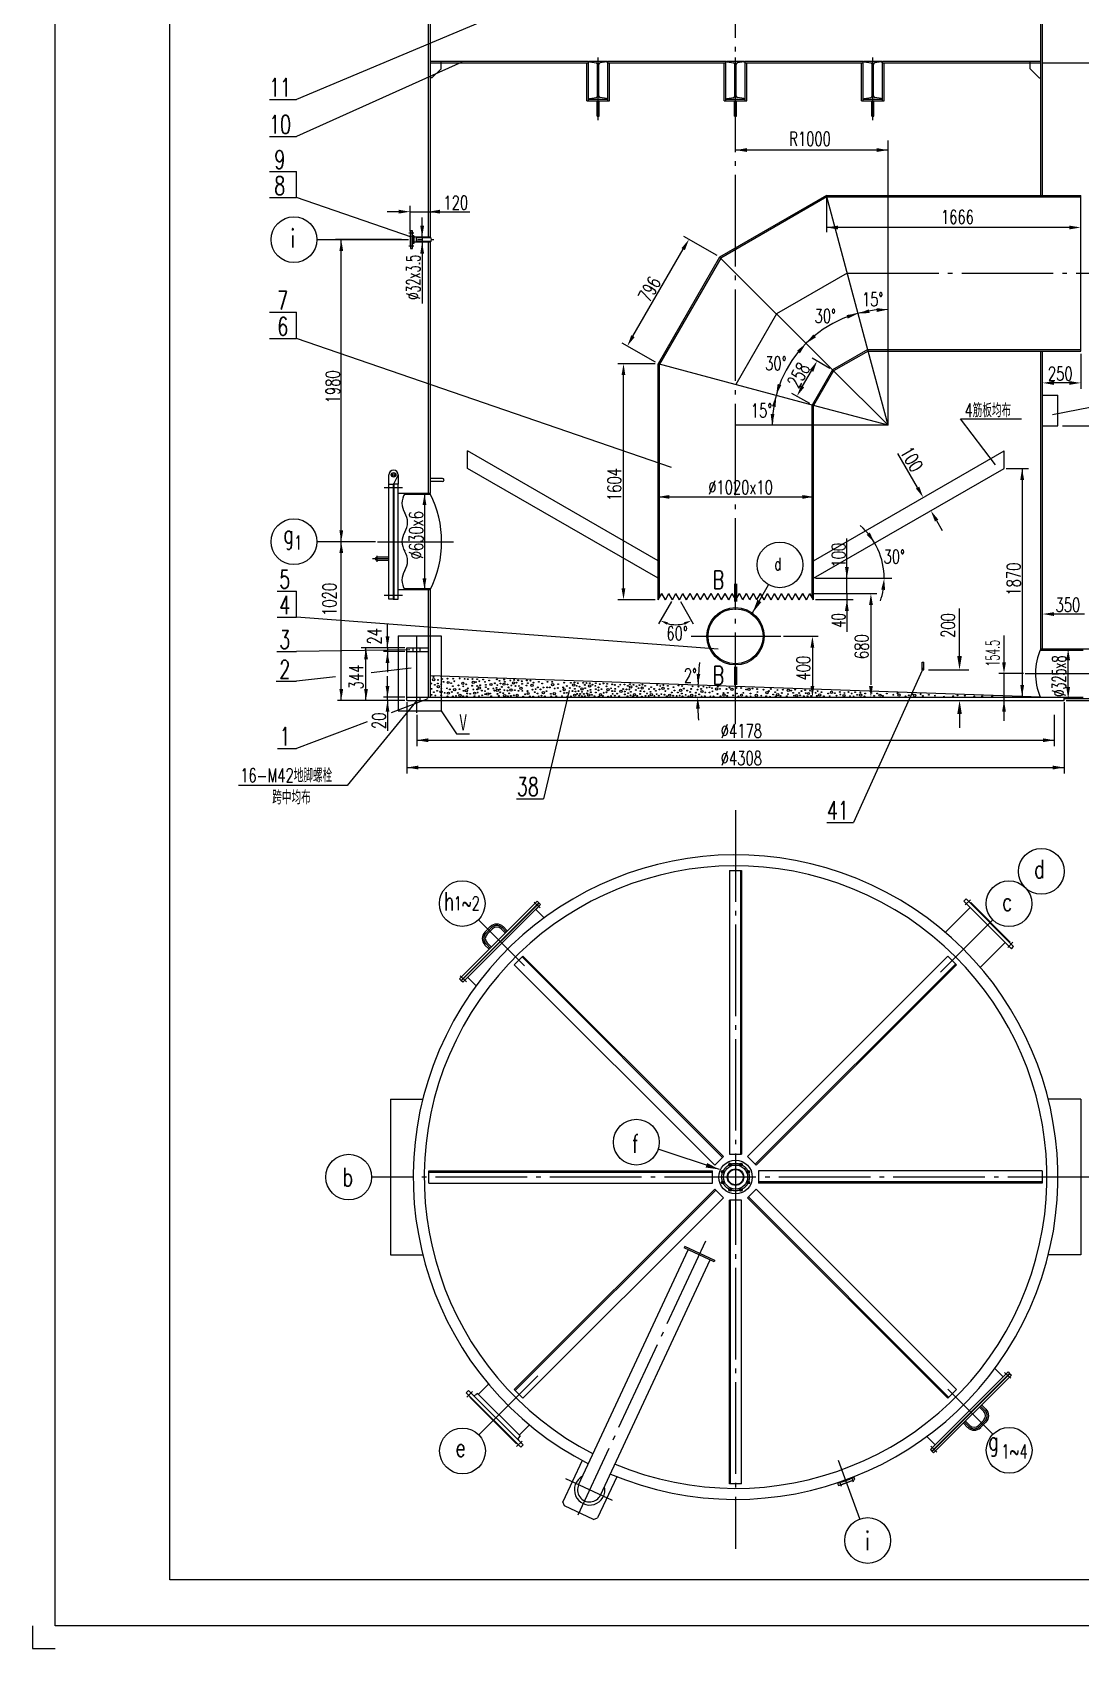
# Model space of a CAD drawing. Extents: x 28107 to 46227, y -22331 to 3169.
# Drawn here: x 28107 to 34977, y -22331 to -11736 of the extents above; entities that cross this region are included whole.
import ezdxf

# ---------------------------------------------------------------- set-up
doc = ezdxf.new("R2010")
doc.units = 0
doc.header["$LTSCALE"] = 30
doc.header["$MEASUREMENT"] = 0
for name, pattern in [('DASHDOT-M', [25, 20, -2, 1, -2]), ('DIVIDE-M', [27, 20, -2, 0.5, -2, 0.5, -2]), ('HIDDEN-M', [4.5, 3, -1.5])]:
    doc.linetypes.add(name, pattern=pattern)
doc.layers.get('0').update_dxf_attribs({"linetype": 'CONTINUOUS'})
doc.styles.add('HZ', font='ROMANS.shx', dxfattribs={"width": 0.7, "height": 90, "bigfont": 'HZ.shx'})
doc.styles.add('ROMANS', font='ROMANS.shx', dxfattribs={"width": 0.7, "height": 7})
doc.styles.get("Standard").update_dxf_attribs({"font": 'romans', "width": 0.7, "height": 3})

msp = doc.modelspace()

# ---------------------------------------------------------------- linework, layer by layer
at = {"color": 7, "linetype": 'Continuous'}
for p, q in [((28257, -22181), (28257, 3019)), ((31081, -11655), (29837, -12176)), ((30922, -11932), (29837, -12419)), ((34727, -11935), (35264, -11935)), ((29661, -12176), (29837, -12176)), ((29661, -12419), (29837, -12419)), ((33715, -14312), (33715, -12446)), ((33715, -12508), (32715, -12508)), ((29661, -12649), (29837, -12649)), ((29837, -12819), (29837, -12649)), ((29661, -12819), (29837, -12819)), ((30592, -13079), (29837, -12819)), ((33311, -12817), (33311, -13046)), ((30508, -12912), (30433, -12912)), ((30583, -13042), (30583, -12874)), ((30583, -12912), (30973, -12912)), ((30661, -13079), (30661, -12949)), ((34902, -13015), (33311, -13015)), ((30526, -13095), (30093, -13095)), ((30131, -15075), (30131, -13095)), ((30661, -13079), (30661, -13514)), ((32595, -13199), (32377, -13074)), ((32043, -13727), (32372, -13157)), ((29661, -13571), (29837, -13571)), ((29837, -13742), (29837, -13571)), ((29661, -13742), (29837, -13742)), ((32296, -14588), (29837, -13742)), ((32191, -13899), (31973, -13774)), ((33334, -13939), (33218, -13872)), ((33715, -14312), (33584, -13825)), ((34977, -13843), (34977, -14072)), ((32188, -13908), (31943, -13908)), ((31981, -15380), (31981, -13983)), ((33154, -14056), (33213, -13955)), ((33715, -14312), (33357, -13955)), ((34793, -14242), (35994, -14005)), ((34902, -14034), (34802, -14034)), ((33201, -14170), (33085, -14103)), ((33715, -14312), (33227, -14182)), ((34419, -14572), (34190, -14269)), ((34190, -14269), (34589, -14269)), ((33715, -14312), (32715, -14312)), ((34857, -14315), (35264, -14315)), ((33908, -14720), (33779, -14497)), ((34488, -14595), (34634, -14595)), ((34593, -14595), (34593, -16095)), ((30677, -14760), (30677, -15390)), ((32207, -14781), (33227, -14781)), ((34033, -14937), (34070, -15001)), ((30356, -15075), (29971, -15075)), ((30131, -16115), (30131, -15075)), ((33445, -15415), (33445, -15055)), ((32827, -15541), (32932, -15358)), ((33240, -15315), (33740, -15315)), ((29712, -15400), (29837, -15400)), ((29837, -15569), (29837, -15400)), ((32188, -15455), (31943, -15455)), ((32295, -15466), (32210, -15613)), ((32354, -15466), (32438, -15613)), ((33220, -15415), (33640, -15415)), ((33240, -15454), (33486, -15454)), ((33445, -15415), (33445, -15666)), ((29711, -15569), (29837, -15569)), ((32602, -15779), (29837, -15569)), ((33602, -15490), (33602, -16014)), ((34183, -15825), (34183, -15513)), ((35002, -15549), (34802, -15549)), ((30434, -15771), (30434, -15615)), ((30580, -15784), (29837, -15795)), ((30548, -15771), (30261, -15771)), ((30293, -16115), (30293, -15771)), ((30434, -15771), (30434, -15930)), ((33030, -15695), (33256, -15695)), ((33219, -15770), (33219, -16020)), ((34474, -15689), (34474, -15865)), ((29708, -15795), (29837, -15795)), ((30548, -15795), (30409, -15795)), ((34895, -16028), (34895, -15853)), ((29705, -15990), (29837, -15990)), ((30093, -15961), (29837, -15990)), ((30590, -15904), (30327, -15934)), ((30434, -16115), (30434, -15957)), ((33946, -15900), (33489, -16915)), ((33979, -15915), (34243, -15915)), ((34602, -15940), (34440, -15940)), ((34474, -15940), (34474, -16250)), ((30548, -16095), (30409, -16095)), ((31624, -16051), (31456, -16761)), ((33030, -16095), (33256, -16095)), ((30548, -16115), (30106, -16115)), ((30626, -16115), (30170, -16674)), ((30434, -16115), (30434, -16315)), ((30699, -16106), (30459, -16196)), ((30561, -16127), (30561, -16595)), ((30626, -16210), (30626, -16416)), ((30785, -16184), (30887, -16334)), ((34155, -16115), (34243, -16115)), ((34183, -16205), (34183, -16295)), ((34804, -16210), (34804, -16416)), ((34869, -16127), (34869, -16595)), ((34881, -16115), (35742, -16115)), ((30301, -16255), (29837, -16430)), ((30626, -16376), (34804, -16376)), ((30887, -16334), (30971, -16334)), ((29713, -16430), (29837, -16430)), ((30561, -16555), (34869, -16555)), ((30170, -16674), (29457, -16674)), ((31280, -16761), (31456, -16761)), ((33313, -16915), (33489, -16915)), ((32610, -19190), (32208, -19058)), ((28107, -22181), (28107, -22331)), ((46077, -22181), (28257, -22181)), ((28107, -22331), (28257, -22331))]:
    msp.add_line(p, q, dxfattribs=at)
at = {"color": 4, "linetype": 'Continuous'}
for p, q in [((29007, -21881), (29007, 2719)), ((34715, -12805), (34715, -10186)), ((34727, -12805), (34727, -10186)), ((30703, -13079), (30703, -11628)), ((30715, -13079), (30715, -11626)), ((30715, -11925), (31751, -11925)), ((30715, -11935), (31751, -11935)), ((30785, -11935), (30785, -11925)), ((30785, -11975), (30785, -11935)), ((31741, -12185), (31741, -11935)), ((31751, -12185), (31751, -11925)), ((31756, -11925), (31874, -11925)), ((31761, -11930), (31801, -11936)), ((31810, -12153), (31810, -11946)), ((31820, -12153), (31820, -11946)), ((31869, -11930), (31828, -11936)), ((31879, -12185), (31879, -11925)), ((31879, -11925), (32651, -11925)), ((31879, -11935), (32651, -11935)), ((31889, -12185), (31889, -11935)), ((32641, -12185), (32641, -11935)), ((32651, -12185), (32651, -11925)), ((32656, -11925), (32774, -11925)), ((32661, -11930), (32701, -11936)), ((32710, -12153), (32710, -11946)), ((32720, -12153), (32720, -11946)), ((32769, -11930), (32728, -11936)), ((32779, -11925), (33551, -11925)), ((32779, -12185), (32779, -11925)), ((32779, -11935), (33551, -11935)), ((32789, -12185), (32789, -11935)), ((33541, -12185), (33541, -11935)), ((33551, -12185), (33551, -11925)), ((33556, -11925), (33674, -11925)), ((33561, -11930), (33601, -11936)), ((33610, -12153), (33610, -11946)), ((33620, -12153), (33620, -11946)), ((33669, -11930), (33628, -11936)), ((33679, -12185), (33679, -11925)), ((33679, -11925), (34715, -11925)), ((33679, -11935), (34715, -11935)), ((33689, -12185), (33689, -11935)), ((34645, -11935), (34645, -11925)), ((34645, -11975), (34645, -11935)), ((30725, -12035), (30715, -12035)), ((30725, -12035), (30785, -11975)), ((34705, -12035), (34645, -11975)), ((34705, -12035), (34715, -12035)), ((31741, -12185), (31889, -12185)), ((31751, -12175), (31879, -12175)), ((31761, -12170), (31801, -12163)), ((31809, -12285), (31809, -12185)), ((31821, -12285), (31821, -12185)), ((31869, -12170), (31828, -12163)), ((32641, -12185), (32789, -12185)), ((32651, -12175), (32779, -12175)), ((32661, -12170), (32701, -12163)), ((32709, -12285), (32709, -12185)), ((32721, -12285), (32721, -12185)), ((32769, -12170), (32728, -12163)), ((33541, -12185), (33689, -12185)), ((33551, -12175), (33679, -12175)), ((33561, -12170), (33601, -12163)), ((33609, -12285), (33609, -12185)), ((33621, -12285), (33621, -12185)), ((33669, -12170), (33628, -12163)), ((31809, -12195), (31821, -12195)), ((31809, -12285), (31821, -12285)), ((32709, -12195), (32721, -12195)), ((32709, -12285), (32721, -12285)), ((33609, -12195), (33621, -12195)), ((33609, -12285), (33621, -12285)), ((33311, -12805), (32611, -13209)), ((33313, -12815), (32618, -13216)), ((33311, -12805), (34977, -12805)), ((33584, -13825), (33311, -12805)), ((33313, -12815), (34977, -12815)), ((34977, -13825), (34977, -12805)), ((30585, -13061), (30583, -13061)), ((30583, -13061), (30583, -13129)), ((30583, -13129), (30585, -13129)), ((30599, -13037), (30585, -13037)), ((30585, -13037), (30585, -13152)), ((30599, -13152), (30599, -13037)), ((30599, -13069), (30599, -13121)), ((30607, -13069), (30602, -13069)), ((30607, -13120), (30602, -13120)), ((30607, -13069), (30607, -13120)), ((30715, -13079), (30607, -13079)), ((30715, -13111), (30607, -13111)), ((30718, -13082), (30623, -13082)), ((30718, -13107), (30623, -13107)), ((30703, -14760), (30703, -13111)), ((30715, -14760), (30715, -13111)), ((30585, -13152), (30599, -13152)), ((32611, -13209), (32207, -13908)), ((32618, -13216), (32217, -13911)), ((33357, -13955), (32611, -13209)), ((33581, -13815), (33350, -13948)), ((33584, -13825), (33357, -13955)), ((33581, -13815), (34977, -13815)), ((33584, -13825), (34977, -13825)), ((34715, -15778), (34715, -13825)), ((34727, -15778), (34727, -13825)), ((32207, -15455), (32207, -13908)), ((33227, -14182), (32207, -13908)), ((32217, -15441), (32217, -13911)), ((33350, -13948), (33217, -14179)), ((33357, -13955), (33227, -14182)), ((33217, -15441), (33217, -14179)), ((33227, -15455), (33227, -14182)), ((34727, -14115), (34827, -14115)), ((34827, -14315), (34827, -14115)), ((34727, -14315), (34827, -14315)), ((32207, -15200), (30959, -14479)), ((30959, -14595), (30959, -14479)), ((33227, -15200), (34475, -14479)), ((34475, -14595), (34475, -14479)), ((32207, -15315), (30959, -14595)), ((33227, -15315), (34475, -14595)), ((30444, -14697), (30444, -14637)), ((30444, -15452), (30444, -14697)), ((30444, -14697), (30472, -14697)), ((30475, -14697), (30472, -14697)), ((30472, -14697), (30472, -15452)), ((30505, -14637), (30474, -14697)), ((30505, -14697), (30475, -14697)), ((30475, -14697), (30475, -15452)), ((30505, -14637), (30505, -14697)), ((30505, -15452), (30505, -14697)), ((30795, -14660), (30715, -14660)), ((30795, -14680), (30715, -14680)), ((30715, -14760), (30505, -14760)), ((30717, -14766), (30543, -14766)), ((30444, -15177), (30364, -15177)), ((30364, -15197), (30444, -15197)), ((30472, -15452), (30444, -15452)), ((30472, -15452), (30475, -15452)), ((30475, -15452), (30505, -15452)), ((30715, -15390), (30505, -15390)), ((30715, -15384), (30543, -15384)), ((30703, -16095), (30703, -15390)), ((30715, -16095), (30715, -15390)), ((32207, -15455), (32209, -15455)), ((32209, -15455), (32232, -15415)), ((32255, -15455), (32232, -15415)), ((32255, -15455), (32278, -15415)), ((32301, -15455), (32278, -15415)), ((32301, -15455), (32324, -15415)), ((32347, -15455), (32324, -15415)), ((32347, -15455), (32370, -15415)), ((32393, -15455), (32370, -15415)), ((32393, -15455), (32417, -15415)), ((32440, -15455), (32417, -15415)), ((32440, -15455), (32463, -15415)), ((32486, -15455), (32463, -15415)), ((32486, -15455), (32509, -15415)), ((32532, -15455), (32509, -15415)), ((32532, -15455), (32555, -15415)), ((32578, -15455), (32555, -15415)), ((32578, -15455), (32601, -15415)), ((32624, -15455), (32601, -15415)), ((32624, -15455), (32647, -15415)), ((32671, -15455), (32647, -15415)), ((32671, -15455), (32694, -15415)), ((32717, -15455), (32694, -15415)), ((32717, -15455), (32740, -15415)), ((32763, -15455), (32740, -15415)), ((32763, -15455), (32786, -15415)), ((32809, -15455), (32786, -15415)), ((32809, -15455), (32832, -15415)), ((32855, -15455), (32832, -15415)), ((32855, -15455), (32878, -15415)), ((32902, -15455), (32878, -15415)), ((32902, -15455), (32925, -15415)), ((32948, -15455), (32925, -15415)), ((32948, -15455), (32971, -15415)), ((32994, -15455), (32971, -15415)), ((32994, -15455), (33017, -15415)), ((33040, -15455), (33017, -15415)), ((33040, -15455), (33063, -15415)), ((33086, -15455), (33063, -15415)), ((33086, -15455), (33109, -15415)), ((33132, -15455), (33109, -15415)), ((33132, -15455), (33156, -15415)), ((33179, -15455), (33156, -15415)), ((33179, -15455), (33202, -15415)), ((33225, -15455), (33202, -15415)), ((33225, -15455), (33227, -15455)), ((30561, -15771), (30703, -15771)), ((30561, -15795), (30561, -15771)), ((30603, -15795), (30603, -15771)), ((30648, -15795), (30648, -15771)), ((34711, -15786), (34994, -15786)), ((34715, -15778), (35053, -15778)), ((30561, -15795), (30703, -15795)), ((30561, -16095), (30561, -15795)), ((34715, -16095), (30715, -15955)), ((30561, -16115), (30561, -16095)), ((30561, -16095), (34869, -16095)), ((30648, -16115), (30648, -16095)), ((34869, -16115), (34869, -16095)), ((34869, -16095), (34994, -16095)), ((34869, -16103), (35053, -16103)), ((30561, -16115), (34869, -16115)), ((32675, -17231), (32675, -19089)), ((32675, -17231), (32755, -17231)), ((32747, -17231), (32747, -19089)), ((32755, -17231), (32755, -19089)), ((31416, -17432), (30906, -17941)), ((31425, -17442), (30916, -17951)), ((31428, -17444), (30918, -17953)), ((30928, -17963), (31437, -17454)), ((31406, -17486), (31437, -17454)), ((31425, -17442), (31416, -17432)), ((31428, -17444), (31425, -17442)), ((31437, -17454), (31428, -17444)), ((34089, -17636), (34253, -17472)), ((34226, -17417), (34212, -17431)), ((34212, -17431), (34523, -17743)), ((34537, -17728), (34226, -17417)), ((34256, -17441), (34253, -17444)), ((34514, -17699), (34256, -17441)), ((31461, -17541), (31406, -17486)), ((31073, -17634), (31108, -17598)), ((31122, -17612), (31087, -17648)), ((31207, -17641), (31179, -17612)), ((31221, -17627), (31193, -17598)), ((31101, -17747), (31073, -17719)), ((31115, -17733), (31087, -17704)), ((31265, -17848), (31322, -17791)), ((31316, -17797), (32630, -19111)), ((31322, -17791), (32636, -19105)), ((34107, -17791), (32793, -19105)), ((34107, -17791), (34164, -17848)), ((34318, -17866), (34483, -17702)), ((34511, -17702), (34514, -17699)), ((34523, -17743), (34537, -17728)), ((31265, -17848), (32579, -19161)), ((34158, -17842), (32844, -19156)), ((34164, -17848), (32850, -19161)), ((30916, -17951), (30906, -17941)), ((30918, -17953), (30916, -17951)), ((30928, -17963), (30918, -17953)), ((31015, -17986), (30960, -17931)), ((30453, -18730), (30453, -19750)), ((30453, -18730), (30665, -18730)), ((34977, -18730), (34764, -18730)), ((34977, -18730), (34977, -19750)), ((32579, -19161), (32636, -19105)), ((32675, -19089), (32755, -19089)), ((32793, -19105), (32850, -19161)), ((30705, -19200), (32563, -19200)), ((30705, -19280), (30705, -19200)), ((30705, -19208), (32563, -19208)), ((30705, -19280), (32563, -19280)), ((32563, -19280), (32563, -19200)), ((34724, -19200), (32866, -19200)), ((32866, -19200), (32866, -19280)), ((34724, -19272), (32866, -19272)), ((34724, -19280), (32866, -19280)), ((34724, -19200), (34724, -19280)), ((31265, -20633), (32579, -19319)), ((31271, -20638), (32585, -19325)), ((31322, -20689), (32636, -19376)), ((32636, -19376), (32579, -19319)), ((32850, -19319), (32793, -19376)), ((34107, -20689), (32793, -19376)), ((34113, -20684), (32799, -19370)), ((34164, -20633), (32850, -19319)), ((32675, -21250), (32675, -19392)), ((32755, -19392), (32675, -19392)), ((32683, -21250), (32683, -19392)), ((32755, -21250), (32755, -19392)), ((32382, -19694), (32378, -19703)), ((32576, -19796), (32378, -19703)), ((32580, -19787), (32382, -19694)), ((30453, -19750), (30665, -19750)), ((31687, -21257), (32405, -19716)), ((31831, -21324), (32549, -19783)), ((32580, -19787), (32576, -19796)), ((34977, -19750), (34764, -19750)), ((33992, -21026), (34501, -20517)), ((34511, -20527), (34001, -21036)), ((34513, -20529), (34004, -21038)), ((34523, -20539), (34013, -21048)), ((34414, -20494), (34469, -20549)), ((34469, -20549), (34501, -20517)), ((34501, -20517), (34511, -20527)), ((34511, -20527), (34513, -20529)), ((34513, -20529), (34523, -20539)), ((30966, -20638), (30950, -20654)), ((30950, -20654), (31307, -21011)), ((31323, -20995), (30966, -20638)), ((31024, -20658), (31010, -20670)), ((31024, -20658), (31303, -20937)), ((31097, -20598), (31030, -20664)), ((31322, -20689), (31265, -20633)), ((34164, -20633), (34107, -20689)), ((30977, -20680), (30974, -20683)), ((30974, -20683), (31278, -20987)), ((31003, -20675), (31286, -20958)), ((34314, -20748), (34342, -20776)), ((34328, -20734), (34356, -20762)), ((31364, -20864), (31297, -20931)), ((34208, -20854), (34236, -20882)), ((34222, -20840), (34250, -20868)), ((34342, -20833), (34307, -20868)), ((34321, -20882), (34356, -20847)), ((31303, -20937), (31291, -20951)), ((33968, -20940), (34023, -20995)), ((31278, -20987), (31281, -20984)), ((31307, -21011), (31323, -20995)), ((33992, -21026), (34001, -21036)), ((34001, -21036), (34004, -21038)), ((34004, -21038), (34013, -21048)), ((31710, -21098), (31584, -21368)), ((31937, -21204), (31811, -21474)), ((32755, -21250), (32675, -21250)), ((33492, -21209), (33384, -21248)), ((33384, -21248), (33389, -21261)), ((33389, -21261), (33497, -21222)), ((33411, -21253), (33412, -21255)), ((33412, -21255), (33476, -21232)), ((33413, -21233), (33413, -21234)), ((33414, -21237), (33463, -21220)), ((33461, -21216), (33461, -21216)), ((33476, -21232), (33475, -21230)), ((33497, -21222), (33492, -21209)), ((31594, -21395), (31584, -21368)), ((31784, -21484), (31594, -21395)), ((31784, -21484), (31811, -21474)), ((45777, -21881), (29007, -21881))]:
    msp.add_line(p, q, dxfattribs=at)
at = {"color": 1, "linetype": 'DASHDOT-M'}
for p, q in [((32715, -16271), (32715, 2261)), ((31815, -12312), (31815, -11901)), ((32715, -12312), (32715, -11901)), ((33615, -12312), (33615, -11901)), ((29971, -13095), (30739, -13095)), ((30607, -13052), (30575, -13052)), ((30607, -13137), (30575, -13137)), ((33447, -13315), (32984, -13582)), ((33447, -13315), (35839, -13315)), ((32984, -13582), (32717, -14045)), ((30533, -14722), (30413, -14722)), ((30368, -15075), (30867, -15075)), ((30444, -15187), (30336, -15187)), ((30364, -15167), (30364, -15207)), ((30533, -15427), (30413, -15427)), ((30626, -16197), (30626, -15697)), ((32425, -15695), (33012, -15695)), ((34614, -15940), (35839, -15940)), ((32715, -16835), (32715, -21676)), ((31435, -17476), (31395, -17437)), ((34220, -17456), (34254, -17422)), ((31030, -17553), (31333, -17856)), ((34058, -17897), (34401, -17554)), ((31080, -17641), (31115, -17605)), ((31214, -17634), (31186, -17605)), ((31108, -17740), (31080, -17711)), ((34499, -17735), (34533, -17701)), ((30951, -17961), (30911, -17921)), ((32684, -19167), (32676, -19147)), ((32715, -19108), (32715, -19372)), ((32745, -19167), (32753, -19147)), ((35099, -19240), (30330, -19240)), ((32641, -19210), (32621, -19202)), ((32641, -19271), (32621, -19279)), ((32788, -19210), (32808, -19202)), ((32788, -19271), (32808, -19279)), ((32684, -19313), (32676, -19333)), ((32745, -19313), (32753, -19333)), ((32519, -19659), (31681, -21456)), ((31032, -20929), (31419, -20542)), ((34478, -20520), (34518, -20559)), ((30991, -20645), (30954, -20682)), ((34107, -20630), (34402, -20925)), ((34321, -20741), (34349, -20769)), ((34215, -20847), (34243, -20875)), ((34314, -20875), (34349, -20840)), ((31316, -20970), (31279, -21007)), ((33994, -21004), (34034, -21044)), ((33530, -21481), (33390, -21097)), ((31908, -21360), (31603, -21218)), ((33396, -21236), (33407, -21266)), ((33475, -21207), (33486, -21237))]:
    msp.add_line(p, q, dxfattribs=at)
at = {"color": 3, "linetype": 'DIVIDE-M'}
for p, q in [((30505, -15692), (30505, -16184)), ((30505, -15692), (30785, -15692)), ((30785, -15692), (30785, -16184)), ((30505, -16184), (30785, -16184))]:
    msp.add_line(p, q, dxfattribs=at)
at = {"color": 6, "linetype": 'HIDDEN-M'}
for p, q in [((33939, -15915), (33939, -15865)), ((33939, -15865), (33949, -15865)), ((33949, -15915), (33949, -15865)), ((33939, -15915), (33949, -15915))]:
    msp.add_line(p, q, dxfattribs=at)
at = {"color": 7, "linetype": 'Continuous'}
msp.add_lwpolyline([(32716, -15349, 20, 20, 0), (32716, -15469, 0, 0, 0)], format="xyseb", dxfattribs=at)
at = {"color": 7, "linetype": 'Continuous', "const_width": 20}
msp.add_lwpolyline([(32716, -16015), (32716, -15895)], dxfattribs=at)
at = {"color": 7, "linetype": 'Continuous'}
for centre, radius in [((29821, -13095), 150), ((29821, -15075), 150), ((33006, -15227), 150), ((30737, -15980), 7.48), ((30736, -15962), 2.72), ((30765, -15981), 2.72), ((30792, -15975), 2.72), ((30802, -15994), 2.72), ((30827, -15973), 2.72), ((30832, -15998), 7.48), ((30864, -15973), 2.72), ((30872, -15990), 2.72), ((30907, -15971), 2.72), ((30928, -16003), 7.48), ((30940, -15974), 2.72), ((30960, -15976), 2.72), ((30996, -15996), 7.48), ((30992, -15975), 2.72), ((31014, -15995), 2.72), ((31022, -15976), 2.72), ((31036, -15990), 2.72), ((31061, -15978), 2.72), ((31073, -15994), 2.72), ((31101, -15985), 2.72), ((31151, -15977), 2.72), ((31168, -15987), 2.72), ((31198, -15979), 2.72), ((31203, -15993), 2.72), ((31239, -15984), 2.72), ((31260, -16001), 7.48), ((31265, -15981), 2.72), ((31280, -15999), 2.72), ((31291, -15984), 2.72), ((31314, -15990), 2.72), ((31348, -15984), 2.72), ((31372, -15986), 2.72), ((31391, -15999), 2.72), ((31426, -15994), 2.72), ((31483, -15993), 2.72), ((31514, -15993), 2.72), ((31592, -15999), 2.72), ((31636, -16000), 2.72), ((31660, -15998), 2.72), ((31717, -16000), 2.72), ((31739, -16001), 2.72), ((30721, -16004), 2.72), ((30722, -16039), 2.72), ((30723, -16079), 2.72), ((30738, -16061), 2.72), ((30745, -16013), 2.72), ((30748, -16083), 2.72), ((30760, -16052), 2.72), ((30768, -16026), 7.48), ((30764, -16004), 2.72), ((30785, -16059), 7.48), ((30786, -16082), 2.72), ((30787, -16010), 2.72), ((30787, -16038), 2.72), ((30809, -16066), 2.72), ((30824, -16036), 2.72), ((30833, -16068), 7.48), ((30828, -16089), 2.72), ((30843, -16043), 2.72), ((30851, -16002), 2.72), ((30856, -16060), 2.72), ((30862, -16022), 2.72), ((30862, -16089), 2.72), ((30875, -16044), 7.48), ((30883, -16085), 2.72), ((30896, -16067), 2.72), ((30900, -16017), 2.72), ((30909, -16082), 7.48), ((30906, -16042), 2.72), ((30931, -16023), 2.72), ((30930, -16087), 2.72), ((30933, -16053), 2.72), ((30951, -16051), 7.48), ((30949, -16010), 2.72), ((30954, -16088), 2.72), ((30957, -16070), 2.72), ((30961, -16036), 2.72), ((30976, -16072), 2.72), ((30989, -16019), 2.72), ((30997, -16044), 2.72), ((31005, -16068), 7.48), ((31005, -16088), 2.72), ((31022, -16021), 2.72), ((31022, -16043), 2.72), ((31025, -16064), 2.72), ((31036, -16034), 7.48), ((31034, -16087), 2.72), ((31042, -16016), 2.72), ((31052, -16051), 2.72), ((31054, -16082), 2.72), ((31073, -16055), 2.72), ((31075, -16074), 2.72), ((31079, -16013), 2.72), ((31079, -16029), 2.72), ((31091, -16074), 7.48), ((31094, -16040), 2.72), ((31112, -16011), 7.48), ((31107, -16070), 2.72), ((31114, -16087), 2.72), ((31128, -16038), 2.72), ((31135, -16051), 2.72), ((31138, -16003), 2.72), ((31148, -16033), 2.72), ((31154, -16050), 7.48), ((31154, -16015), 2.72), ((31155, -16073), 2.72), ((31164, -16086), 2.72), ((31170, -16043), 2.72), ((31173, -16062), 2.72), ((31175, -16005), 2.72), ((31184, -16027), 2.72), ((31193, -16068), 2.72), ((31198, -16009), 7.48), ((31202, -16084), 7.48), ((31200, -16049), 2.72), ((31220, -16051), 2.72), ((31221, -16011), 2.72), ((31223, -16088), 2.72), ((31228, -16030), 2.72), ((31232, -16069), 2.72), ((31243, -16048), 7.48), ((31242, -16086), 2.72), ((31246, -16018), 2.72), ((31262, -16082), 2.72), ((31269, -16048), 2.72), ((31273, -16021), 2.72), ((31284, -16082), 7.48), ((31293, -16053), 2.72), ((31296, -16021), 2.72), ((31309, -16036), 7.48), ((31316, -16007), 2.72), ((31318, -16052), 2.72), ((31323, -16090), 2.72), ((31336, -16075), 2.72), ((31346, -16018), 2.72), ((31356, -16070), 7.48), ((31352, -16054), 2.72), ((31354, -16002), 2.72), ((31367, -16089), 2.72), ((31382, -16017), 7.48), ((31384, -16045), 2.72), ((31389, -16090), 2.72), ((31399, -16061), 2.72), ((31405, -16042), 2.72), ((31418, -16070), 2.72), ((31419, -16030), 2.72), ((31425, -16089), 2.72), ((31437, -16043), 2.72), ((31443, -16084), 2.72), ((31448, -16005), 2.72), ((31456, -16065), 7.48), ((31456, -16031), 2.72), ((31465, -16089), 2.72), ((31476, -16055), 2.72), ((31481, -16030), 2.72), ((31498, -16030), 2.72), ((31505, -16072), 2.72), ((31506, -16089), 2.72), ((31516, -16012), 7.48), ((31527, -16071), 7.48), ((31530, -16037), 2.72), ((31539, -16088), 2.72), ((31551, -16034), 2.72), ((31553, -16009), 2.72), ((31567, -16056), 2.72), ((31578, -16087), 2.72), ((31586, -16030), 2.72), ((31592, -16045), 7.48), ((31592, -16067), 2.72), ((31609, -16066), 2.72), ((31610, -16021), 2.72), ((31614, -16089), 2.72), ((31629, -16034), 2.72), ((31635, -16089), 2.72), ((31647, -16054), 2.72), ((31654, -16015), 7.48), ((31660, -16081), 7.48), ((31662, -16039), 2.72), ((31667, -16057), 2.72), ((31674, -16020), 2.72), ((31678, -16073), 2.72), ((31681, -16002), 2.72), ((31686, -16054), 2.72), ((31690, -16084), 2.72), ((31692, -16025), 2.72), ((31697, -16073), 2.72), ((31709, -16040), 7.48), ((31707, -16087), 2.72), ((31709, -16059), 2.72), ((31721, -16073), 2.72), ((31727, -16014), 2.72), ((31728, -16088), 2.72), ((31730, -16035), 2.72), ((31741, -16069), 2.72), ((31746, -16052), 2.72), ((31752, -16079), 7.48), ((31759, -16020), 7.48), ((31760, -16002), 2.72), ((31764, -16046), 2.72), ((31767, -16062), 2.72), ((31774, -16079), 2.72), ((31778, -16012), 2.72), ((31790, -16088), 2.72), ((31796, -16020), 2.72), ((31800, -16002), 2.72), ((31799, -16042), 2.72), ((31800, -16064), 2.72), ((31817, -16030), 2.72), ((31817, -16049), 2.72), ((31819, -16090), 2.72), ((31825, -16009), 2.72), ((31830, -16077), 7.48), ((31837, -16042), 2.72), ((31845, -16086), 2.72), ((31849, -16005), 2.72), ((31851, -16065), 2.72), ((31869, -16023), 2.72), ((31870, -16062), 2.72), ((31874, -16007), 2.72), ((31880, -16045), 7.48), ((31880, -16090), 2.72), ((31899, -16036), 2.72), ((31899, -16086), 2.72), ((31907, -16010), 2.72), ((31906, -16054), 2.72), ((31910, -16072), 2.72), ((31924, -16014), 2.72), ((31924, -16055), 2.72), ((31924, -16084), 2.72), ((31927, -16039), 2.72), ((31939, -16071), 2.72), ((31947, -16025), 2.72), ((31953, -16087), 2.72), ((31964, -16055), 7.48), ((31960, -16012), 2.72), ((31978, -16041), 2.72), ((31987, -16011), 2.72), ((31989, -16057), 2.72), ((31990, -16076), 2.72), ((32001, -16043), 2.72), ((32007, -16087), 2.72), ((32010, -16020), 2.72), ((32011, -16068), 2.72), ((32019, -16043), 2.72), ((32023, -16009), 2.72), ((32028, -16027), 7.48), ((32026, -16082), 2.72), ((32029, -16059), 2.72), ((32042, -16089), 2.72), ((32047, -16013), 2.72), ((32053, -16077), 7.48), ((32062, -16047), 2.72), ((32066, -16023), 2.72), ((32071, -16086), 2.72), ((32079, -16035), 2.72), ((32085, -16015), 2.72), ((32090, -16073), 2.72), ((32093, -16054), 2.72), ((32103, -16034), 7.48), ((32101, -16090), 2.72), ((32106, -16012), 2.72), ((32117, -16057), 2.72), ((32122, -16020), 2.72), ((32125, -16085), 2.72), ((32135, -16070), 2.72), ((32146, -16086), 2.72), ((32148, -16041), 2.72), ((32158, -16059), 2.72), ((32163, -16078), 7.48), ((32162, -16028), 2.72), ((32181, -16040), 2.72), ((32183, -16086), 2.72), ((32193, -16052), 2.72), ((32198, -16074), 2.72), ((32201, -16014), 2.72), ((32212, -16084), 2.72), ((32217, -16043), 2.72), ((32222, -16021), 2.72), ((32229, -16074), 2.72), ((32240, -16037), 7.48), ((32242, -16016), 2.72), ((32249, -16078), 2.72), ((32255, -16054), 2.72), ((32265, -16088), 2.72), ((32271, -16020), 2.72), ((32273, -16039), 2.72), ((32284, -16081), 7.48), ((32297, -16064), 2.72), ((32306, -16084), 2.72), ((32309, -16029), 2.72), ((32315, -16050), 2.72), ((32329, -16085), 2.72), ((32337, -16064), 2.72), ((32342, -16018), 2.72), ((32349, -16083), 2.72), ((32355, -16050), 7.48), ((32363, -16070), 2.72), ((32366, -16021), 2.72), ((32368, -16089), 2.72), ((32377, -16038), 2.72), ((32388, -16079), 2.72), ((32398, -16051), 2.72), ((32407, -16089), 2.72), ((32418, -16060), 2.72), ((32428, -16082), 7.48), ((32425, -16040), 2.72), ((32434, -16023), 2.72), ((32452, -16084), 2.72), ((32455, -16065), 2.72), ((32465, -16045), 2.72), ((32472, -16025), 2.72), ((32477, -16076), 2.72), ((32490, -16040), 2.72), ((32495, -16057), 7.48), ((32493, -16089), 2.72), ((32504, -16025), 2.72), ((32513, -16088), 2.72), ((32517, -16064), 2.72), ((32526, -16032), 2.72), ((32545, -16028), 2.72), ((32545, -16063), 2.72), ((32550, -16089), 2.72), ((32561, -16035), 2.72), ((32563, -16056), 2.72), ((32570, -16089), 2.72), ((32591, -16040), 7.48), ((32597, -16073), 2.72), ((32600, -16025), 2.72), ((32613, -16039), 2.72), ((32617, -16087), 2.72), ((32636, -16067), 2.72), ((32640, -16080), 7.48), ((32656, -16041), 2.72), ((32661, -16086), 2.72), ((32664, -16066), 2.72), ((32675, -16032), 2.72), ((32691, -16043), 7.48), ((32700, -16082), 2.72), ((32722, -16034), 2.72), ((32724, -16070), 2.72), ((32735, -16089), 2.72), ((32754, -16081), 7.48), ((32752, -16034), 2.72), ((32766, -16066), 2.72), ((32785, -16044), 2.72), ((32787, -16087), 2.72), ((32803, -16043), 7.48), ((32813, -16070), 2.72), ((32814, -16089), 2.72), ((32827, -16037), 2.72), ((32852, -16082), 7.48), ((32856, -16041), 2.72), ((32858, -16060), 2.72), ((32884, -16084), 2.72), ((32898, -16045), 2.72), ((32921, -16064), 7.48), ((32916, -16088), 2.72), ((32933, -16054), 2.72), ((32941, -16091), 2.72), ((32946, -16040), 2.72), ((32962, -16077), 2.72), ((32975, -16061), 2.72), ((32979, -16088), 2.72), ((32992, -16078), 7.48), ((32989, -16047), 2.72), ((33010, -16086), 2.72), ((33018, -16067), 2.72), ((33025, -16045), 2.72), ((33052, -16088), 2.72), ((33061, -16050), 7.48), ((33059, -16074), 2.72), ((33080, -16051), 2.72), ((33093, -16066), 2.72), ((33098, -16084), 2.72), ((33106, -16045), 2.72), ((33115, -16083), 7.48), ((33132, -16067), 2.72), ((33139, -16082), 2.72), ((33148, -16054), 2.72), ((33162, -16088), 2.72), ((33171, -16048), 2.72), ((33175, -16068), 2.72), ((33186, -16088), 2.72), ((33193, -16070), 7.48), ((33203, -16051), 2.72), ((33211, -16086), 2.72), ((33240, -16065), 2.72), ((33247, -16086), 2.72), ((33253, -16054), 2.72), ((33266, -16079), 7.48), ((33278, -16061), 2.72), ((33294, -16087), 2.72), ((33322, -16070), 2.72), ((33332, -16088), 2.72), ((33344, -16063), 7.48), ((33366, -16068), 2.72), ((33376, -16084), 2.72), ((33399, -16060), 2.72), ((33402, -16077), 2.72), ((33425, -16083), 7.48), ((33428, -16067), 2.72), ((33455, -16060), 2.72), ((33465, -16087), 2.72), ((33476, -16070), 2.72), ((33489, -16089), 2.72), ((33499, -16061), 2.72), ((33512, -16079), 2.72), ((33535, -16080), 7.48), ((33533, -16063), 2.72), ((33560, -16089), 2.72), ((33565, -16070), 2.72), ((33605, -16067), 2.72), ((33623, -16085), 2.72), ((33643, -16070), 2.72), ((33661, -16081), 7.48), ((33680, -16086), 2.72), ((33707, -16070), 2.72), ((33749, -16078), 2.72), ((33776, -16068), 2.72), ((33786, -16080), 7.48), ((33828, -16089), 2.72), ((33851, -16082), 2.72), ((33875, -16074), 2.72), ((33889, -16082), 7.48), ((33928, -16075), 2.72), ((33942, -16086), 2.72), ((33982, -16079), 2.72), ((34022, -16084), 2.72), ((34081, -16091), 2.72), ((34142, -16088), 2.72), ((34169, -16082), 2.72), ((34218, -16084), 2.72), ((34278, -16089), 2.72), ((34331, -16087), 2.72), ((34397, -16089), 2.72), ((34719, -17236), 150), ((30924, -17447), 150), ((34507, -17448), 150), ((32065, -19011), 150), ((30180, -19240), 150), ((30926, -21035), 150), ((34508, -21031), 150), ((33581, -21622), 150)]:
    msp.add_circle(centre, radius, dxfattribs=at)
at = {"color": 4, "linetype": 'Continuous'}
for centre, radius in [((30474, -14637), 15), ((30474, -14637), 7.5), ((32715, -15695), 188), ((32715, -15695), 180), ((32715, -19240), 110), ((32715, -19240), 79), ((32680, -19157), 9), ((32749, -19157), 9), ((32631, -19206), 9), ((32631, -19275), 9), ((32715, -19240), 54), ((32715, -19240), 50), ((32798, -19206), 9), ((32798, -19275), 9), ((32680, -19323), 9), ((32749, -19323), 9)]:
    msp.add_circle(centre, radius, dxfattribs=at)
at = {"color": 1, "linetype": 'DASHDOT-M'}
msp.add_circle((32715, -19240), 90, dxfattribs=at)
at = {"color": 4, "linetype": 'Continuous'}
for centre, radius, start, end in [((31761, -11925), 5, 180, 270), ((31800, -11946), 10, 0, 80.5), ((31830, -11946), 10, 99.5, 180), ((31869, -11925), 5, 270, 0), ((32661, -11925), 5, 180, 270), ((32700, -11946), 10, 0, 80.5), ((32730, -11946), 10, 99.5, 180), ((32769, -11925), 5, 270, 0), ((33561, -11925), 5, 180, 270), ((33600, -11946), 10, 0, 80.5), ((33630, -11946), 10, 99.5, 180), ((33669, -11925), 5, 270, 0), ((31761, -12175), 5, 90, 180), ((31800, -12153), 10, 279.5, 0), ((31830, -12153), 10, 180, 260.5), ((31869, -12175), 5, 0, 90), ((32661, -12175), 5, 90, 180), ((32700, -12153), 10, 279.5, 0), ((32730, -12153), 10, 180, 260.5), ((32769, -12175), 5, 0, 90), ((33561, -12175), 5, 90, 180), ((33600, -12153), 10, 279.5, 0), ((33630, -12153), 10, 180, 260.5), ((33669, -12175), 5, 0, 90), ((30603, -13065), 4, 180, 264), ((30603, -13124), 4, 96, 180), ((30701, -13095), 20.7, 309.264, 50.736), ((30474, -14637), 30.5, 0, 180), ((30795, -14670), 10, 270, 90), ((30086, -15075), 703, 333.3947, 26.6053), ((30364, -15187), 10, 90, 270), ((35089, -15940), 408, 156.5432, 202.2384), ((32715, -19240), 2112, 247.1572, 242.8428), ((32715, -19240), 2040, 247.2334, 242.7666), ((31150, -17641), 60, 45, 135), ((31115, -17676), 60, 135, 225), ((31115, -17676), 40, 135, 225), ((31150, -17641), 40, 45, 135), ((31003, -20662), 10, 225, 309), ((34314, -20804), 60, 315, 45), ((34279, -20840), 40, 225, 315), ((34314, -20804), 40, 315, 45), ((31299, -20958), 10, 141, 225), ((34279, -20840), 60, 225, 315), ((31759, -21290), 100, 117.6553, 12.3447), ((31759, -21290), 79.5, 155, 335), ((33409, -21235), 4, 290, 14), ((33465, -21215), 4, 206, 290)]:
    msp.add_arc(centre, radius, start, end, dxfattribs=at)
at = {"color": 7, "linetype": 'Continuous'}
for centre, radius, start, end in [((30629, -13082), 5.81, 146.6015, 213.3985), ((30629, -13095), 5.81, 146.6015, 213.3985), ((30629, -13107), 5.81, 146.6015, 213.3985), ((30619, -13088), 5.81, 326.6015, 33.3985), ((30619, -13101), 5.81, 326.6015, 33.3985), ((33715, -14312), 760, 90, 180), ((30643, -14823), 114, 146.6015, 213.3985), ((30452, -14949), 114, 326.6015, 33.3985), ((30643, -15075), 114, 146.6015, 213.3985), ((33227, -15315), 462, 0, 48.6316), ((30452, -15201), 114, 326.6015, 33.3985), ((30643, -15327), 114, 146.6015, 213.3985), ((33227, -15315), 462, 341.3684, 350.6842), ((32324, -15415), 204, 254.1076, 285.8924), ((34715, -16095), 2248, 174.1757, 178), ((34715, -16095), 2248, 174.1763, 176.0881), ((34715, -16095), 2248, 181.9119, 183.8237)]:
    msp.add_arc(centre, radius, start, end, dxfattribs=at)
at = {"color": 1, "linetype": 'DASHDOT-M'}
for centre, start, end in [((31115, -17676), 135, 225), ((31150, -17641), 45, 135), ((34314, -20804), 315, 45), ((34279, -20840), 225, 315)]:
    msp.add_arc(centre, 50, start, end, dxfattribs=at)
at = {"color": 7, "linetype": 'Continuous'}
for points in [[(32790, -12495), (32790, -12520), (32715, -12508)], [(33640, -12495), (33640, -12520), (33715, -12508)], [(30508, -12899), (30508, -12924), (30583, -12912)], [(30778, -12899), (30778, -12924), (30703, -12912)], [(30649, -13004), (30674, -13004), (30661, -13079)], [(33386, -13003), (33386, -13028), (33311, -13015)], [(34902, -13003), (34902, -13028), (34977, -13015)], [(30119, -13170), (30144, -13170), (30131, -13095)], [(30649, -13186), (30674, -13186), (30661, -13111)], [(32361, -13151), (32383, -13164), (32410, -13093)], [(33589, -13552), (33594, -13576), (33518, -13579)], [(33639, -13544), (33640, -13569), (33715, -13553)], [(33443, -13589), (33450, -13613), (33518, -13579)], [(32032, -13721), (32054, -13734), (32006, -13792)], [(33225, -13716), (33242, -13735), (33177, -13775)], [(33118, -13823), (33137, -13840), (33177, -13775)], [(31968, -13983), (31993, -13983), (31981, -13908)], [(33202, -13949), (33224, -13962), (33250, -13890)], [(32991, -14040), (33015, -14048), (32981, -14116)], [(33144, -14050), (33165, -14063), (33117, -14121)], [(34802, -14022), (34802, -14047), (34727, -14034)], [(34902, -14022), (34902, -14047), (34977, -14034)], [(32954, -14187), (32978, -14192), (32981, -14116)], [(32945, -14237), (32970, -14238), (32955, -14312)], [(34581, -14670), (34606, -14670), (34593, -14595)], [(33919, -14714), (33897, -14726), (33945, -14785)], [(30664, -14835), (30689, -14835), (30677, -14760)], [(32282, -14769), (32282, -14794), (32207, -14781)], [(33152, -14769), (33152, -14794), (33227, -14781)], [(34044, -14930), (34022, -14943), (33995, -14872)], [(30119, -15000), (30144, -15000), (30131, -15075)], [(33595, -15015), (33574, -15030), (33627, -15084)], [(30119, -15150), (30144, -15150), (30131, -15075)], [(33432, -15240), (33457, -15240), (33445, -15315)], [(30664, -15315), (30689, -15315), (30677, -15390)], [(33670, -15389), (33695, -15391), (33689, -15315)], [(31968, -15380), (31993, -15380), (31981, -15455)], [(32827, -15541), (32858, -15456), (32884, -15471)], [(33432, -15529), (33457, -15529), (33445, -15454)], [(33590, -15490), (33615, -15490), (33602, -15415)], [(34802, -15537), (34802, -15562), (34727, -15549)], [(32265, -15619), (32272, -15603), (32222, -15592)], [(32377, -15603), (32383, -15619), (32426, -15592)], [(30281, -15846), (30306, -15846), (30293, -15771)], [(30422, -15696), (30447, -15696), (30434, -15771)], [(33206, -15770), (33231, -15770), (33219, -15695)], [(34882, -15853), (34907, -15853), (34895, -15778)], [(30422, -15870), (30447, -15870), (30434, -15795)], [(34168, -15825), (34198, -15825), (34183, -15915)], [(34462, -15865), (34487, -15865), (34474, -15940)], [(32484, -15942), (32460, -15941), (32468, -16016)], [(30119, -16040), (30144, -16040), (30131, -16115)], [(30281, -16040), (30306, -16040), (30293, -16115)], [(30422, -16020), (30447, -16020), (30434, -16095)], [(32456, -16170), (32481, -16169), (32467, -16095)], [(33206, -16020), (33231, -16020), (33219, -16095)], [(33590, -16020), (33615, -16020), (33602, -16095)], [(34581, -16015), (34606, -16015), (34593, -16090)], [(34882, -16028), (34907, -16028), (34895, -16103)], [(30422, -16190), (30447, -16190), (30434, -16115)], [(34168, -16205), (34198, -16205), (34183, -16115)], [(34462, -16190), (34487, -16190), (34474, -16115)], [(30701, -16364), (30701, -16389), (30626, -16376)], [(34729, -16364), (34729, -16389), (34804, -16376)], [(30636, -16543), (30636, -16568), (30561, -16555)], [(34794, -16543), (34794, -16568), (34869, -16555)], [(32610, -19190), (32519, -19177), (32529, -19148)]]:
    msp.add_solid(points, dxfattribs=at)

# ---------------------------------------------------------------- texts
at = {"color": 2, "linetype": 'Continuous', "width": 0.7}
for s, height, p in [('11', 120, (29658, -12157)), ('10', 120, (29658, -12400)), ('9', 120, (29692, -12630)), ('8', 120, (29692, -12801)), ('i', 120, (29799, -13147)), ('7', 120, (29712, -13553)), ('6', 120, (29712, -13724)), ('g', 120, (29752, -15085)), ('1', 90, (29822, -15125)), ('d', 80, (32970, -15261)), ('5', 120, (29725, -15381)), ('4', 120, (29725, -15550)), ('3', 120, (29725, -15777)), ('2', 120, (29725, -15972)), ('1', 120, (29727, -16411)), ('38', 120, (31282, -16741)), ('41', 120, (33314, -16896)), ('d', 120, (34672, -17281)), ('h', 120, (30804, -17492)), ('1~2', 90, (30867, -17490)), ('c', 120, (34463, -17495)), ('f', 120, (32038, -19081)), ('b', 120, (30140, -19300)), ('g', 120, (34371, -21030)), ('e', 120, (30881, -21074)), ('1~4', 90, (34457, -21084)), ('i', 120, (33565, -21685))]:
    msp.add_text(s, height=height, dxfattribs=at).set_placement(p)
at = {"color": 7, "linetype": 'Continuous', "width": 0.7}
for s, p in [('R1000', (33067, -12479)), ('1666', (34061, -12992)), ('15%%d', (33543, -13531)), ('30%%d', (33233, -13641)), ('30%%d', (32909, -13951)), ('250', (34762, -14019)), ('15%%d', (32815, -14260)), ('%%c1020x10', (32536, -14763)), ('30%%d', (33685, -15218)), ('350', (34812, -15534)), ('∅4178', (32618, -16360)), ('∅4308', (32618, -16539))]:
    msp.add_text(s, height=90, dxfattribs=at).set_placement(p)
at = {"color": 7, "linetype": 'Continuous'}
for s, rotation, width, p in [('%%c32x3.5', 90, 0.6, (30648, -13488)), ('796', 60, 0.7, (32150, -13513)), ('1980', 90, 0.7, (30121, -14168)), ('258', 60, 0.7, (33126, -14076)), ('100', 300, 0.7, (33790, -14486)), ('1604', 90, 0.7, (31966, -14808)), ('%%c630x6', 90, 0.7, (30667, -15190)), ('100', 90, 0.7, (33435, -15244)), ('1870', 90, 0.7, (34583, -15428)), ('1020', 90, 0.7, (30099, -15561)), ('40', 90, 0.6, (33435, -15637)), ('24', 90, 0.7, (30394, -15749)), ('60%%d', 360, 0.7, (32262, -15721)), ('680', 90, 0.7, (33587, -15844)), ('154.5', 90, 0.5, (34445, -15893)), ('344', 90, 0.7, (30274, -16043)), ('400', 90, 0.7, (33204, -15985)), ('∅325x8', 90, 0.6, (34880, -16091)), ('2%%d', 360, 0.7, (32376, -15997)), ('20', 90, 0.7, (30424, -16303))]:
    msp.add_text(s, height=90, rotation=rotation, dxfattribs=dict(at, width=width)).set_placement(p)
at = {"color": 7, "linetype": 'Continuous', "width": 0.7}
for s, height, style, p in [('4筋板均布', 90, 'HZ', (34215, -14259)), ('B', 120, 'ROMANS', (32565, -15385)), ('B', 120, 'ROMANS', (32565, -16011)), ('16-M42地脚螺栓', 90, 'HZ', (29469, -16652)), ('跨中均布', 90, 'HZ', (29679, -16796))]:
    msp.add_text(s, height=height, dxfattribs=dict(at, style=style)).set_placement(p)
at = {"color": 2, "linetype": 'Continuous', "style": 'HZ', "width": 0.7}
msp.add_text('Ⅴ', height=120, dxfattribs=at).set_placement((30890, -16324))
at = {"color": 7, "linetype": 'Continuous', "insert": (30882, -12852), "char_height": 90, "attachment_point": 5}
msp.add_mtext('\\A1;120', dxfattribs=at)
at = {"color": 7, "linetype": 'Continuous', "insert": (34108, -15624), "char_height": 90, "attachment_point": 5, "rotation": 90, "style": 'HZ'}
msp.add_mtext('\\A1;200', dxfattribs=at)

doc.saveas('drawing.dxf')
